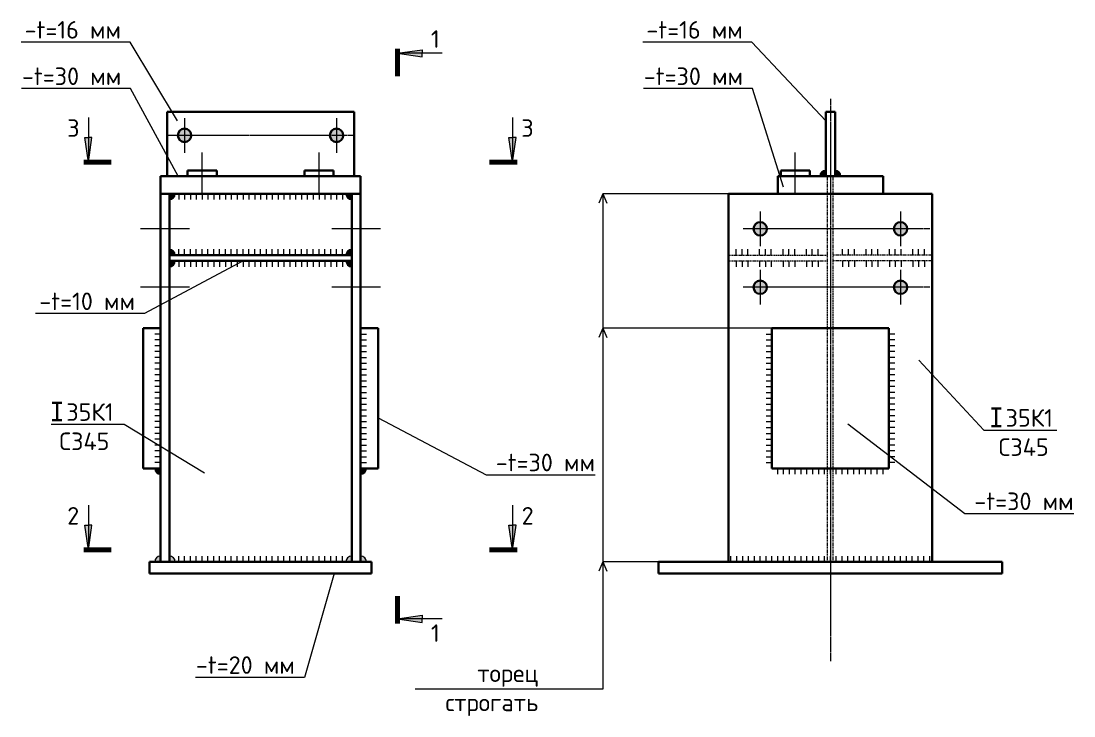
# Model space of a CAD drawing. Header units: millimetres. Extents: x 0 to 44639, y 0 to 10183.
# Drawn here: x 6283 to 8084, y 4579 to 5768 of the extents above; entities that cross this region are included whole.
import ezdxf
from ezdxf import colors
from ezdxf.entities.mleader import LeaderData, LeaderLine
from ezdxf.math import Vec2, Vec3

# ---------------------------------------------------------------- set-up
doc = ezdxf.new("R2010")
doc.units = ezdxf.units.MM
doc.linetypes.add('JIS_02_2.0', pattern=[3, 2, -1])
doc.linetypes.add('JIS_08_11', pattern=[12.8, 11, -0.6, 0.6, -0.6])
for name, color, linetype, lineweight in [('НАДПИСИ', 11, 'Continuous', 13), ('ОСЕВАЯ', 50, 'JIS_08_11', 13), ('ОСНОВНАЯ', 213, 'Continuous', 35), ('ШТРИХОВАЯ', 84, 'JIS_02_2.0', 13)]:
    doc.layers.add(name, color=color, linetype=linetype, lineweight=lineweight)
doc.styles.add('ОСК', font='isocpeur.ttf')

# ---------------------------------------------------------------- blocks, each defined once
blk = doc.blocks.new('_None')
blk = doc.blocks.new('A$C6A7E4B16')
at = {"layer": 'ОСНОВНАЯ'}
for p, q in [((0, 30), (16.7, 30)), ((8.4, 30), (8.4, 0)), ((0, 0), (16.7, 0))]:
    blk.add_line(p, q, dxfattribs=at)

msp = doc.modelspace()

# ---------------------------------------------------------------- hatches: boundary and pattern name
at = {"layer": 'НАДПИСИ'}
h = msp.add_hatch(color=256, dxfattribs=at)
h.paths.add_polyline_path([(6927.4, 5713), (6969.5, 5713), (6969.5, 5719.2)])
h.paths.add_polyline_path([(6927.4, 5713), (6969.5, 5706.8), (6969.5, 5713)])
h = msp.add_hatch(color=256, dxfattribs=at)
h.paths.add_polyline_path([(6398.4, 5526.8), (6398.4, 5568.9), (6392.2, 5568.9)])
h.paths.add_polyline_path([(6398.4, 5526.8), (6404.6, 5568.9), (6398.4, 5568.9)])
h = msp.add_hatch(color=256, dxfattribs=at)
h.paths.add_polyline_path([(7123.9, 5526.8), (7123.9, 5568.9), (7130.1, 5568.9)])
h.paths.add_polyline_path([(7123.9, 5526.8), (7117.6, 5568.9), (7123.9, 5568.9)])
h = msp.add_hatch(color=256, dxfattribs=at)
h.dxf.hatch_style = 1
h.paths.add_polyline_path([(7659.5, 5512.6, 0.414214), (7649.5, 5502.6), (7659.5, 5502.6)])
h = msp.add_hatch(color=256, dxfattribs=at)
h.dxf.hatch_style = 1
h.paths.add_polyline_path([(7675.5, 5512.6, -0.414214), (7685.5, 5502.6), (7675.5, 5502.6)])
h = msp.add_hatch(color=256, dxfattribs=at)
h.dxf.hatch_style = 1
h.paths.add_polyline_path([(6536.9, 5462.6, 0.414214), (6546.9, 5472.6), (6536.9, 5472.6)])
h = msp.add_hatch(color=256, dxfattribs=at)
h.dxf.hatch_style = 1
h.paths.add_polyline_path([(6848.9, 5462.6, -0.414214), (6838.9, 5472.6), (6848.9, 5472.6)])
h = msp.add_hatch(color=256, dxfattribs=at)
h.dxf.hatch_style = 1
h.paths.add_polyline_path([(6536.9, 5377.6, -0.414214), (6546.9, 5367.6), (6536.9, 5367.6)])
h = msp.add_hatch(color=256, dxfattribs=at)
h.dxf.hatch_style = 1
h.paths.add_polyline_path([(6848.9, 5377.6, 0.414214), (6838.9, 5367.6), (6848.9, 5367.6)])
h = msp.add_hatch(color=256, dxfattribs=at)
h.dxf.hatch_style = 1
h.paths.add_polyline_path([(6536.9, 5347.6, 0.414214), (6546.9, 5357.6), (6536.9, 5357.6)])
h = msp.add_hatch(color=256, dxfattribs=at)
h.dxf.hatch_style = 1
h.paths.add_polyline_path([(6848.9, 5347.6, -0.414214), (6838.9, 5357.6), (6848.9, 5357.6)])
h = msp.add_hatch(color=256, dxfattribs=at)
h.dxf.hatch_style = 1
h.paths.add_polyline_path([(6521.9, 4992.6, -0.414214), (6511.9, 5002.6), (6521.9, 5002.6)])
h = msp.add_hatch(color=256, dxfattribs=at)
h.dxf.hatch_style = 1
h.paths.add_polyline_path([(6863.9, 4992.6, 0.414214), (6873.9, 5002.6), (6863.9, 5002.6)])
h = msp.add_hatch(color=256, dxfattribs=at)
h.paths.add_polyline_path([(6398.4, 4863.3), (6398.4, 4905.4), (6392.2, 4905.4)])
h.paths.add_polyline_path([(6398.4, 4863.3), (6404.6, 4905.4), (6398.4, 4905.4)])
h = msp.add_hatch(color=256, dxfattribs=at)
h.paths.add_polyline_path([(7123.9, 4863.3), (7123.9, 4905.4), (7130.1, 4905.4)])
h.paths.add_polyline_path([(7123.9, 4863.3), (7117.6, 4905.4), (7123.9, 4905.4)])
h = msp.add_hatch(color=256, dxfattribs=at)
h.dxf.hatch_style = 1
h.paths.add_polyline_path([(6521.9, 4842.6), (6521.9, 4852.6, 0.414214), (6511.9, 4842.6)])
h.paths.add_polyline_path([(6546.9, 4842.6, 0.414214), (6536.9, 4852.6), (6536.9, 4842.6)])
h = msp.add_hatch(color=256, dxfattribs=at)
h.dxf.hatch_style = 1
h.paths.add_polyline_path([(6863.9, 4852.6, -0.414214), (6873.9, 4842.6), (6863.9, 4842.6)])
h.paths.add_polyline_path([(6848.9, 4852.6), (6848.9, 4842.6), (6838.9, 4842.6, -0.414214)])
h = msp.add_hatch(color=256, dxfattribs=at)
h.paths.add_polyline_path([(6927.4, 4745), (6969.5, 4745), (6969.5, 4738.8)])
h.paths.add_polyline_path([(6927.4, 4745), (6969.5, 4751.3), (6969.5, 4745)])
at = {"layer": 'ОСНОВНАЯ'}
h = msp.add_hatch(color=256, dxfattribs=at)
h.dxf.hatch_style = 1
edge = h.paths.add_edge_path()
edge.add_arc((6562.9, 5572.6), 11.5, 0, 90)
edge.add_line((6562.9, 5584.1), (6562.9, 5572.6))
edge.add_line((6562.9, 5572.6), (6574.4, 5572.6))
edge = h.paths.add_edge_path()
edge.add_arc((6562.9, 5572.6), 11.5, 270, 360)
edge.add_line((6574.4, 5572.6), (6562.9, 5572.6))
edge.add_line((6562.9, 5572.6), (6562.9, 5561.1))
edge = h.paths.add_edge_path()
edge.add_arc((6562.9, 5572.6), 11.5, 180, 270)
edge.add_line((6562.9, 5561.1), (6562.9, 5572.6))
edge.add_line((6562.9, 5572.6), (6551.4, 5572.6))
edge = h.paths.add_edge_path()
edge.add_arc((6562.9, 5572.6), 11.5, 90, 180)
edge.add_line((6551.4, 5572.6), (6562.9, 5572.6))
edge.add_line((6562.9, 5572.6), (6562.9, 5584.1))
h = msp.add_hatch(color=256, dxfattribs=at)
h.dxf.hatch_style = 1
edge = h.paths.add_edge_path()
edge.add_arc((6822.9, 5572.6), 11.5, 450, 540, ccw=False)
edge.add_line((6822.9, 5584.1), (6822.9, 5572.6))
edge.add_line((6822.9, 5572.6), (6811.4, 5572.6))
edge = h.paths.add_edge_path()
edge.add_arc((6822.9, 5572.6), 11.5, 180, 270, ccw=False)
edge.add_line((6811.4, 5572.6), (6822.9, 5572.6))
edge.add_line((6822.9, 5572.6), (6822.9, 5561.1))
edge = h.paths.add_edge_path()
edge.add_arc((6822.9, 5572.6), 11.5, 270, 360, ccw=False)
edge.add_line((6822.9, 5561.1), (6822.9, 5572.6))
edge.add_line((6822.9, 5572.6), (6834.4, 5572.6))
edge = h.paths.add_edge_path()
edge.add_arc((6822.9, 5572.6), 11.5, 360, 450, ccw=False)
edge.add_line((6834.4, 5572.6), (6822.9, 5572.6))
edge.add_line((6822.9, 5572.6), (6822.9, 5584.1))
h = msp.add_hatch(color=256, dxfattribs=at)
h.dxf.hatch_style = 1
edge = h.paths.add_edge_path()
edge.add_arc((7547.5, 5412.6), 11.5, 0, 90)
edge.add_line((7547.5, 5424.1), (7547.5, 5412.6))
edge.add_line((7547.5, 5412.6), (7559, 5412.6))
edge = h.paths.add_edge_path()
edge.add_arc((7547.5, 5412.6), 11.5, 270, 360)
edge.add_line((7559, 5412.6), (7547.5, 5412.6))
edge.add_line((7547.5, 5412.6), (7547.5, 5401.1))
edge = h.paths.add_edge_path()
edge.add_arc((7547.5, 5412.6), 11.5, 180, 270)
edge.add_line((7547.5, 5401.1), (7547.5, 5412.6))
edge.add_line((7547.5, 5412.6), (7536, 5412.6))
edge = h.paths.add_edge_path()
edge.add_arc((7547.5, 5412.6), 11.5, 90, 180)
edge.add_line((7536, 5412.6), (7547.5, 5412.6))
edge.add_line((7547.5, 5412.6), (7547.5, 5424.1))
h = msp.add_hatch(color=256, dxfattribs=at)
h.dxf.hatch_style = 1
edge = h.paths.add_edge_path()
edge.add_arc((7787.5, 5412.6), 11.5, 450, 540, ccw=False)
edge.add_line((7787.5, 5424.1), (7787.5, 5412.6))
edge.add_line((7787.5, 5412.6), (7776, 5412.6))
edge = h.paths.add_edge_path()
edge.add_arc((7787.5, 5412.6), 11.5, 180, 270, ccw=False)
edge.add_line((7776, 5412.6), (7787.5, 5412.6))
edge.add_line((7787.5, 5412.6), (7787.5, 5401.1))
edge = h.paths.add_edge_path()
edge.add_arc((7787.5, 5412.6), 11.5, 270, 360, ccw=False)
edge.add_line((7787.5, 5401.1), (7787.5, 5412.6))
edge.add_line((7787.5, 5412.6), (7799, 5412.6))
edge = h.paths.add_edge_path()
edge.add_arc((7787.5, 5412.6), 11.5, 360, 450, ccw=False)
edge.add_line((7799, 5412.6), (7787.5, 5412.6))
edge.add_line((7787.5, 5412.6), (7787.5, 5424.1))
h = msp.add_hatch(color=256, dxfattribs=at)
h.dxf.hatch_style = 1
edge = h.paths.add_edge_path()
edge.add_arc((7547.5, 5312.6), 11.5, 0, 90)
edge.add_line((7547.5, 5324.1), (7547.5, 5312.6))
edge.add_line((7547.5, 5312.6), (7559, 5312.6))
edge = h.paths.add_edge_path()
edge.add_arc((7547.5, 5312.6), 11.5, 270, 360)
edge.add_line((7559, 5312.6), (7547.5, 5312.6))
edge.add_line((7547.5, 5312.6), (7547.5, 5301.1))
edge = h.paths.add_edge_path()
edge.add_arc((7547.5, 5312.6), 11.5, 180, 270)
edge.add_line((7547.5, 5301.1), (7547.5, 5312.6))
edge.add_line((7547.5, 5312.6), (7536, 5312.6))
edge = h.paths.add_edge_path()
edge.add_arc((7547.5, 5312.6), 11.5, 90, 180)
edge.add_line((7536, 5312.6), (7547.5, 5312.6))
edge.add_line((7547.5, 5312.6), (7547.5, 5324.1))
h = msp.add_hatch(color=256, dxfattribs=at)
h.dxf.hatch_style = 1
edge = h.paths.add_edge_path()
edge.add_arc((7787.5, 5312.6), 11.5, 450, 540, ccw=False)
edge.add_line((7787.5, 5324.1), (7787.5, 5312.6))
edge.add_line((7787.5, 5312.6), (7776, 5312.6))
edge = h.paths.add_edge_path()
edge.add_arc((7787.5, 5312.6), 11.5, 180, 270, ccw=False)
edge.add_line((7776, 5312.6), (7787.5, 5312.6))
edge.add_line((7787.5, 5312.6), (7787.5, 5301.1))
edge = h.paths.add_edge_path()
edge.add_arc((7787.5, 5312.6), 11.5, 270, 360, ccw=False)
edge.add_line((7787.5, 5301.1), (7787.5, 5312.6))
edge.add_line((7787.5, 5312.6), (7799, 5312.6))
edge = h.paths.add_edge_path()
edge.add_arc((7787.5, 5312.6), 11.5, 360, 450, ccw=False)
edge.add_line((7799, 5312.6), (7787.5, 5312.6))
edge.add_line((7787.5, 5312.6), (7787.5, 5324.1))

# ---------------------------------------------------------------- linework, layer by layer
at = {"color": 7, "lineweight": 70}
for p, q in [((6927.4, 5720.9), (6927.4, 5673.9)), ((6390.5, 5526.8), (6437.5, 5526.8)), ((7131.8, 5526.8), (7084.7, 5526.8)), ((6390.5, 4863.3), (6437.5, 4863.3)), ((7131.8, 4863.3), (7084.7, 4863.3)), ((6927.4, 4737.1), (6927.4, 4784.2))]:
    msp.add_line(p, q, dxfattribs=at)
for p, q in [((6567.9, 5502.6), (6567.9, 5512.6)), ((6536.9, 5367.6), (6536.9, 5357.6))]:
    msp.add_line(p, q)
at = {"layer": 'НАДПИСИ'}
for p, q in [((6927.4, 5713), (6969.5, 5719.2)), ((7003.7, 5713), (6927.4, 5713)), ((6927.4, 5713), (6969.5, 5706.8)), ((6969.5, 5719.2), (6969.5, 5713)), ((6969.5, 5706.8), (6969.5, 5713)), ((6398.4, 5603), (6398.4, 5526.8)), ((7123.9, 5603), (7123.9, 5526.8)), ((6398.4, 5526.8), (6392.2, 5568.9)), ((6392.2, 5568.9), (6398.4, 5568.9)), ((6398.4, 5526.8), (6404.6, 5568.9)), ((6404.6, 5568.9), (6398.4, 5568.9)), ((7123.9, 5526.8), (7117.6, 5568.9)), ((7117.6, 5568.9), (7123.9, 5568.9)), ((7123.9, 5526.8), (7130.1, 5568.9)), ((7130.1, 5568.9), (7123.9, 5568.9)), ((6552.9, 5472.6), (6552.9, 5462.6)), ((6562.9, 5472.6), (6562.9, 5462.6)), ((6572.9, 5472.6), (6572.9, 5462.6)), ((6582.9, 5472.6), (6582.9, 5462.6)), ((6592.9, 5472.6), (6592.9, 5462.6)), ((6602.9, 5472.6), (6602.9, 5462.6)), ((6612.9, 5472.6), (6612.9, 5462.6)), ((6622.9, 5472.6), (6622.9, 5462.6)), ((6632.9, 5472.6), (6632.9, 5462.6)), ((6642.9, 5472.6), (6642.9, 5462.6)), ((6652.9, 5472.6), (6652.9, 5462.6)), ((6662.9, 5472.6), (6662.9, 5462.6)), ((6672.9, 5472.6), (6672.9, 5462.6)), ((6682.9, 5472.6), (6682.9, 5462.6)), ((6692.9, 5472.6), (6692.9, 5462.6)), ((6702.9, 5472.6), (6702.9, 5462.6)), ((6712.9, 5472.6), (6712.9, 5462.6)), ((6722.9, 5472.6), (6722.9, 5462.6)), ((6732.9, 5472.6), (6732.9, 5462.6)), ((6742.9, 5472.6), (6742.9, 5462.6)), ((6752.9, 5472.6), (6752.9, 5462.6)), ((6762.9, 5472.6), (6762.9, 5462.6)), ((6772.9, 5472.6), (6772.9, 5462.6)), ((6782.9, 5472.6), (6782.9, 5462.6)), ((6792.9, 5472.6), (6792.9, 5462.6)), ((6802.9, 5472.6), (6802.9, 5462.6)), ((6812.9, 5472.6), (6812.9, 5462.6)), ((6822.9, 5472.6), (6822.9, 5462.6)), ((6832.9, 5472.6), (6832.9, 5462.6)), ((7278.2, 5472.6), (7271.5, 5456.5)), ((7278.2, 5472.6), (7278.2, 4624.8)), ((7278.2, 5472.6), (7284.9, 5456.5)), ((7567.5, 5472.6), (7278.2, 5472.6)), ((6571.1, 5412.6), (6487.7, 5412.6)), ((6898.1, 5412.6), (6814.7, 5412.6)), ((6552.9, 5367.6), (6552.9, 5377.6)), ((6562.9, 5367.6), (6562.9, 5377.6)), ((6572.9, 5367.6), (6572.9, 5377.6)), ((6582.9, 5367.6), (6582.9, 5377.6)), ((6592.9, 5367.6), (6592.9, 5377.6)), ((6602.9, 5367.6), (6602.9, 5377.6)), ((6612.9, 5367.6), (6612.9, 5377.6)), ((6622.9, 5367.6), (6622.9, 5377.6)), ((6632.9, 5367.6), (6632.9, 5377.6)), ((6642.9, 5367.6), (6642.9, 5377.6)), ((6652.9, 5367.6), (6652.9, 5377.6)), ((6662.9, 5367.6), (6662.9, 5377.6)), ((6672.9, 5367.6), (6672.9, 5377.6)), ((6682.9, 5367.6), (6682.9, 5377.6)), ((6692.9, 5367.6), (6692.9, 5377.6)), ((6702.9, 5367.6), (6702.9, 5377.6)), ((6712.9, 5367.6), (6712.9, 5377.6)), ((6722.9, 5367.6), (6722.9, 5377.6)), ((6732.9, 5367.6), (6732.9, 5377.6)), ((6742.9, 5367.6), (6742.9, 5377.6)), ((6752.9, 5367.6), (6752.9, 5377.6)), ((6762.9, 5367.6), (6762.9, 5377.6)), ((6772.9, 5367.6), (6772.9, 5377.6)), ((6782.9, 5367.6), (6782.9, 5377.6)), ((6792.9, 5367.6), (6792.9, 5377.6)), ((6802.9, 5367.6), (6802.9, 5377.6)), ((6812.9, 5367.6), (6812.9, 5377.6)), ((6822.9, 5367.6), (6822.9, 5377.6)), ((6832.9, 5367.6), (6832.9, 5377.6)), ((7506.5, 5367.6), (7506.5, 5377.6)), ((7516.5, 5367.6), (7516.5, 5377.6)), ((7526.5, 5367.6), (7526.5, 5377.6)), ((7546.5, 5367.6), (7546.5, 5377.6)), ((7556.5, 5367.6), (7556.5, 5377.6)), ((7566.5, 5367.6), (7566.5, 5377.6)), ((7586.5, 5367.6), (7586.5, 5377.6)), ((7596.5, 5367.6), (7596.5, 5377.6)), ((7606.5, 5367.6), (7606.5, 5377.6)), ((7626.5, 5367.6), (7626.5, 5377.6)), ((7636.5, 5367.6), (7636.5, 5377.6)), ((7646.5, 5367.6), (7646.5, 5377.6)), ((7688.5, 5367.6), (7688.5, 5377.6)), ((7698.5, 5367.6), (7698.5, 5377.6)), ((7708.5, 5367.6), (7708.5, 5377.6)), ((7728.5, 5367.6), (7728.5, 5377.6)), ((7738.5, 5367.6), (7738.5, 5377.6)), ((7748.5, 5367.6), (7748.5, 5377.6)), ((7768.5, 5367.6), (7768.5, 5377.6)), ((7778.5, 5367.6), (7778.5, 5377.6)), ((7788.5, 5367.6), (7788.5, 5377.6)), ((7808.5, 5367.6), (7808.5, 5377.6)), ((7818.5, 5367.6), (7818.5, 5377.6)), ((7828.5, 5367.6), (7828.5, 5377.6)), ((6552.9, 5357.6), (6552.9, 5347.6)), ((6562.9, 5357.6), (6562.9, 5347.6)), ((6572.9, 5357.6), (6572.9, 5347.6)), ((6582.9, 5357.6), (6582.9, 5347.6)), ((6592.9, 5357.6), (6592.9, 5347.6)), ((6602.9, 5357.6), (6602.9, 5347.6)), ((6612.9, 5357.6), (6612.9, 5347.6)), ((6622.9, 5357.6), (6622.9, 5347.6)), ((6632.9, 5357.6), (6632.9, 5347.6)), ((6642.9, 5357.6), (6642.9, 5347.6)), ((6652.9, 5357.6), (6652.9, 5347.6)), ((6662.9, 5357.6), (6662.9, 5347.6)), ((6672.9, 5357.6), (6672.9, 5347.6)), ((6682.9, 5357.6), (6682.9, 5347.6)), ((6692.9, 5357.6), (6692.9, 5347.6)), ((6702.9, 5357.6), (6702.9, 5347.6)), ((6712.9, 5357.6), (6712.9, 5347.6)), ((6722.9, 5357.6), (6722.9, 5347.6)), ((6732.9, 5357.6), (6732.9, 5347.6)), ((6742.9, 5357.6), (6742.9, 5347.6)), ((6752.9, 5357.6), (6752.9, 5347.6)), ((6762.9, 5357.6), (6762.9, 5347.6)), ((6772.9, 5357.6), (6772.9, 5347.6)), ((6782.9, 5357.6), (6782.9, 5347.6)), ((6792.9, 5357.6), (6792.9, 5347.6)), ((6802.9, 5357.6), (6802.9, 5347.6)), ((6812.9, 5357.6), (6812.9, 5347.6)), ((6822.9, 5357.6), (6822.9, 5347.6)), ((6832.9, 5357.6), (6832.9, 5347.6)), ((7506.5, 5357.6), (7506.5, 5347.6)), ((7516.5, 5357.6), (7516.5, 5347.6)), ((7526.5, 5357.6), (7526.5, 5347.6)), ((7546.5, 5357.6), (7546.5, 5347.6)), ((7556.5, 5357.6), (7556.5, 5347.6)), ((7566.5, 5357.6), (7566.5, 5347.6)), ((7586.5, 5357.6), (7586.5, 5347.6)), ((7596.5, 5357.6), (7596.5, 5347.6)), ((7606.5, 5357.6), (7606.5, 5347.6)), ((7626.5, 5357.6), (7626.5, 5347.6)), ((7636.5, 5357.6), (7636.5, 5347.6)), ((7646.5, 5357.6), (7646.5, 5347.6)), ((7688.5, 5357.6), (7688.5, 5347.6)), ((7698.5, 5357.6), (7698.5, 5347.6)), ((7708.5, 5357.6), (7708.5, 5347.6)), ((7728.5, 5357.6), (7728.5, 5347.6)), ((7738.5, 5357.6), (7738.5, 5347.6)), ((7748.5, 5357.6), (7748.5, 5347.6)), ((7768.5, 5357.6), (7768.5, 5347.6)), ((7778.5, 5357.6), (7778.5, 5347.6)), ((7788.5, 5357.6), (7788.5, 5347.6)), ((7808.5, 5357.6), (7808.5, 5347.6)), ((7818.5, 5357.6), (7818.5, 5347.6)), ((7828.5, 5357.6), (7828.5, 5347.6)), ((6571.1, 5312.6), (6487.7, 5312.6)), ((6898.1, 5312.6), (6814.7, 5312.6)), ((7278.2, 5242.6), (7271.5, 5226.5)), ((7278.2, 5242.6), (7284.9, 5226.5)), ((7567.5, 5242.6), (7278.2, 5242.6)), ((6521.9, 5232.6), (6511.9, 5232.6)), ((6521.9, 5222.6), (6511.9, 5222.6)), ((6863.9, 5232.6), (6873.9, 5232.6)), ((6863.9, 5222.6), (6873.9, 5222.6)), ((7557.5, 5232.6), (7567.5, 5232.6)), ((7557.5, 5222.6), (7567.5, 5222.6)), ((7777.5, 5232.6), (7767.5, 5232.6)), ((7777.5, 5222.6), (7767.5, 5222.6)), ((6521.9, 5212.6), (6511.9, 5212.6)), ((6863.9, 5212.6), (6873.9, 5212.6)), ((7557.5, 5212.6), (7567.5, 5212.6)), ((7777.5, 5212.6), (7767.5, 5212.6)), ((6521.9, 5202.6), (6511.9, 5202.6)), ((6521.9, 5192.6), (6511.9, 5192.6)), ((6863.9, 5202.6), (6873.9, 5202.6)), ((6863.9, 5192.6), (6873.9, 5192.6)), ((7557.5, 5202.6), (7567.5, 5202.6)), ((7557.5, 5192.6), (7567.5, 5192.6)), ((7777.5, 5202.6), (7767.5, 5202.6)), ((7777.5, 5192.6), (7767.5, 5192.6)), ((6521.9, 5182.6), (6511.9, 5182.6)), ((6521.9, 5172.6), (6511.9, 5172.6)), ((6863.9, 5182.6), (6873.9, 5182.6)), ((6863.9, 5172.6), (6873.9, 5172.6)), ((7557.5, 5182.6), (7567.5, 5182.6)), ((7557.5, 5172.6), (7567.5, 5172.6)), ((7777.5, 5182.6), (7767.5, 5182.6)), ((7777.5, 5172.6), (7767.5, 5172.6)), ((6521.9, 5162.6), (6511.9, 5162.6)), ((6521.9, 5152.6), (6511.9, 5152.6)), ((6863.9, 5162.6), (6873.9, 5162.6)), ((6863.9, 5152.6), (6873.9, 5152.6)), ((7557.5, 5162.6), (7567.5, 5162.6)), ((7557.5, 5152.6), (7567.5, 5152.6)), ((7777.5, 5162.6), (7767.5, 5162.6)), ((7777.5, 5152.6), (7767.5, 5152.6)), ((6521.9, 5142.6), (6511.9, 5142.6)), ((6521.9, 5132.6), (6511.9, 5132.6)), ((6863.9, 5142.6), (6873.9, 5142.6)), ((6863.9, 5132.6), (6873.9, 5132.6)), ((7557.5, 5142.6), (7567.5, 5142.6)), ((7557.5, 5132.6), (7567.5, 5132.6)), ((7777.5, 5142.6), (7767.5, 5142.6)), ((7777.5, 5132.6), (7767.5, 5132.6)), ((6521.9, 5122.6), (6511.9, 5122.6)), ((6863.9, 5122.6), (6873.9, 5122.6)), ((7557.5, 5122.6), (7567.5, 5122.6)), ((7777.5, 5122.6), (7767.5, 5122.6)), ((6521.9, 5112.6), (6511.9, 5112.6)), ((6521.9, 5102.6), (6511.9, 5102.6)), ((6863.9, 5112.6), (6873.9, 5112.6)), ((6863.9, 5102.6), (6873.9, 5102.6)), ((7557.5, 5112.6), (7567.5, 5112.6)), ((7557.5, 5102.6), (7567.5, 5102.6)), ((7777.5, 5112.6), (7767.5, 5112.6)), ((7777.5, 5102.6), (7767.5, 5102.6)), ((6521.9, 5092.6), (6511.9, 5092.6)), ((6521.9, 5082.6), (6511.9, 5082.6)), ((6863.9, 5092.6), (6873.9, 5092.6)), ((6863.9, 5082.6), (6873.9, 5082.6)), ((7557.5, 5092.6), (7567.5, 5092.6)), ((7557.5, 5082.6), (7567.5, 5082.6)), ((7777.5, 5092.6), (7767.5, 5092.6)), ((7777.5, 5082.6), (7767.5, 5082.6)), ((6521.9, 5072.6), (6511.9, 5072.6)), ((6521.9, 5062.6), (6511.9, 5062.6)), ((6863.9, 5072.6), (6873.9, 5072.6)), ((6863.9, 5062.6), (6873.9, 5062.6)), ((7557.5, 5072.6), (7567.5, 5072.6)), ((7557.5, 5062.6), (7567.5, 5062.6)), ((7777.5, 5072.6), (7767.5, 5072.6)), ((7777.5, 5062.6), (7767.5, 5062.6)), ((6521.9, 5052.6), (6511.9, 5052.6)), ((6521.9, 5042.6), (6511.9, 5042.6)), ((6863.9, 5052.6), (6873.9, 5052.6)), ((6863.9, 5042.6), (6873.9, 5042.6)), ((7557.5, 5052.6), (7567.5, 5052.6)), ((7557.5, 5042.6), (7567.5, 5042.6)), ((7777.5, 5052.6), (7767.5, 5052.6)), ((7777.5, 5042.6), (7767.5, 5042.6)), ((6521.9, 5032.6), (6511.9, 5032.6)), ((6863.9, 5032.6), (6873.9, 5032.6)), ((7557.5, 5032.6), (7567.5, 5032.6)), ((7777.5, 5032.6), (7767.5, 5032.6)), ((6521.9, 5022.6), (6511.9, 5022.6)), ((6521.9, 5012.6), (6511.9, 5012.6)), ((6863.9, 5022.6), (6873.9, 5022.6)), ((6863.9, 5012.6), (6873.9, 5012.6)), ((7557.5, 5022.6), (7567.5, 5022.6)), ((7557.5, 5012.6), (7567.5, 5012.6)), ((7777.5, 5022.6), (7767.5, 5022.6)), ((7777.5, 5012.6), (7767.5, 5012.6)), ((7577.5, 4992.6), (7577.5, 5002.6)), ((7587.5, 4992.6), (7587.5, 5002.6)), ((7597.5, 4992.6), (7597.5, 5002.6)), ((7607.5, 4992.6), (7607.5, 5002.6)), ((7617.5, 4992.6), (7617.5, 5002.6)), ((7627.5, 4992.6), (7627.5, 5002.6)), ((7637.5, 4992.6), (7637.5, 5002.6)), ((7647.5, 4992.6), (7647.5, 5002.6)), ((7657.5, 4992.6), (7657.5, 5002.6)), ((7667.5, 4992.6), (7667.5, 5002.6)), ((7677.5, 4992.6), (7677.5, 5002.6)), ((7687.5, 4992.6), (7687.5, 5002.6)), ((7697.5, 4992.6), (7697.5, 5002.6)), ((7707.5, 4992.6), (7707.5, 5002.6)), ((7717.5, 4992.6), (7717.5, 5002.6)), ((7727.5, 4992.6), (7727.5, 5002.6)), ((7737.5, 4992.6), (7737.5, 5002.6)), ((7747.5, 4992.6), (7747.5, 5002.6)), ((7757.5, 4992.6), (7757.5, 5002.6)), ((6398.4, 4939.5), (6398.4, 4863.3)), ((7123.9, 4939.5), (7123.9, 4863.3)), ((6398.4, 4863.3), (6392.2, 4905.4)), ((6392.2, 4905.4), (6398.4, 4905.4)), ((6398.4, 4863.3), (6404.6, 4905.4)), ((6404.6, 4905.4), (6398.4, 4905.4)), ((7123.9, 4863.3), (7117.6, 4905.4)), ((7117.6, 4905.4), (7123.9, 4905.4)), ((7123.9, 4863.3), (7130.1, 4905.4)), ((7130.1, 4905.4), (7123.9, 4905.4)), ((6552.9, 4842.6), (6552.9, 4852.6)), ((6562.9, 4842.6), (6562.9, 4852.6)), ((6572.9, 4842.6), (6572.9, 4852.6)), ((6582.9, 4842.6), (6582.9, 4852.6)), ((6592.9, 4842.6), (6592.9, 4852.6)), ((6602.9, 4842.6), (6602.9, 4852.6)), ((6612.9, 4842.6), (6612.9, 4852.6)), ((6622.9, 4842.6), (6622.9, 4852.6)), ((6632.9, 4842.6), (6632.9, 4852.6)), ((6642.9, 4842.6), (6642.9, 4852.6)), ((6652.9, 4842.6), (6652.9, 4852.6)), ((6662.9, 4842.6), (6662.9, 4852.6)), ((6672.9, 4842.6), (6672.9, 4852.6)), ((6682.9, 4842.6), (6682.9, 4852.6)), ((6692.9, 4842.6), (6692.9, 4852.6)), ((6702.9, 4842.6), (6702.9, 4852.6)), ((6712.9, 4842.6), (6712.9, 4852.6)), ((6722.9, 4842.6), (6722.9, 4852.6)), ((6732.9, 4842.6), (6732.9, 4852.6)), ((6742.9, 4842.6), (6742.9, 4852.6)), ((6752.9, 4842.6), (6752.9, 4852.6)), ((6762.9, 4842.6), (6762.9, 4852.6)), ((6772.9, 4842.6), (6772.9, 4852.6)), ((6782.9, 4842.6), (6782.9, 4852.6)), ((6792.9, 4842.6), (6792.9, 4852.6)), ((6802.9, 4842.6), (6802.9, 4852.6)), ((6812.9, 4842.6), (6812.9, 4852.6)), ((6822.9, 4842.6), (6822.9, 4852.6)), ((6832.9, 4842.6), (6832.9, 4852.6)), ((7497.5, 4842.6), (7497.5, 4852.6)), ((7507.5, 4842.6), (7507.5, 4852.6)), ((7517.5, 4842.6), (7517.5, 4852.6)), ((7527.5, 4842.6), (7527.5, 4852.6)), ((7537.5, 4842.6), (7537.5, 4852.6)), ((7547.5, 4842.6), (7547.5, 4852.6)), ((7557.5, 4842.6), (7557.5, 4852.6)), ((7567.5, 4842.6), (7567.5, 4852.6)), ((7577.5, 4842.6), (7577.5, 4852.6)), ((7587.5, 4842.6), (7587.5, 4852.6)), ((7597.5, 4842.6), (7597.5, 4852.6)), ((7607.5, 4842.6), (7607.5, 4852.6)), ((7617.5, 4842.6), (7617.5, 4852.6)), ((7627.5, 4842.6), (7627.5, 4852.6)), ((7637.5, 4842.6), (7637.5, 4852.6)), ((7647.5, 4842.6), (7647.5, 4852.6)), ((7657.5, 4842.6), (7657.5, 4852.6)), ((7667.5, 4842.6), (7667.5, 4852.6)), ((7677.5, 4842.6), (7677.5, 4852.6)), ((7687.5, 4842.6), (7687.5, 4852.6)), ((7697.5, 4842.6), (7697.5, 4852.6)), ((7707.5, 4842.6), (7707.5, 4852.6)), ((7717.5, 4842.6), (7717.5, 4852.6)), ((7727.5, 4842.6), (7727.5, 4852.6)), ((7737.5, 4842.6), (7737.5, 4852.6)), ((7747.5, 4842.6), (7747.5, 4852.6)), ((7757.5, 4842.6), (7757.5, 4852.6)), ((7767.5, 4842.6), (7767.5, 4852.6)), ((7777.5, 4842.6), (7777.5, 4852.6)), ((7787.5, 4842.6), (7787.5, 4852.6)), ((7797.5, 4842.6), (7797.5, 4852.6)), ((7807.5, 4842.6), (7807.5, 4852.6)), ((7817.5, 4842.6), (7817.5, 4852.6)), ((7827.5, 4842.6), (7827.5, 4852.6)), ((7837.5, 4842.6), (7837.5, 4852.6)), ((7278.2, 4842.6), (7271.5, 4826.5)), ((7373.5, 4842.6), (7278.2, 4842.6)), ((7278.2, 4842.6), (7284.9, 4826.5)), ((6927.4, 4745), (6969.5, 4751.3)), ((7003.7, 4745), (6927.4, 4745)), ((6927.4, 4745), (6969.5, 4738.8)), ((6969.5, 4751.3), (6969.5, 4745)), ((6969.5, 4738.8), (6969.5, 4745)), ((7278.2, 4624.8), (6957.5, 4624.8))]:
    msp.add_line(p, q, dxfattribs=at)
for centre, start, end in [((7659.5, 5502.6), 90, 180), ((7675.5, 5502.6), 0, 90), ((6536.9, 5472.6), 270, 0), ((6848.9, 5472.6), 180, 270), ((6536.9, 5367.6), 0, 90), ((6848.9, 5367.6), 90, 180), ((6536.9, 5357.6), 270, 0), ((6848.9, 5357.6), 180, 270), ((6521.9, 5002.6), 180, 270), ((6863.9, 5002.6), 270, 0), ((6521.9, 4842.6), 90, 180), ((6536.9, 4842.6), 0, 90), ((6848.9, 4842.6), 90, 180), ((6863.9, 4842.6), 0, 90)]:
    msp.add_arc(centre, 10, start, end, dxfattribs=at)
at = {"layer": 'ОСЕВАЯ', "linetype": 'JIS_08_11'}
for p, q in [((7667.5, 5635), (7667.5, 4672.9)), ((6562.9, 5602.2), (6562.9, 5542.9)), ((6822.9, 5602.2), (6822.9, 5542.9)), ((6852.9, 5572.6), (6532.9, 5572.6)), ((6592.9, 5472.6), (6592.9, 5543.4)), ((6792.9, 5472.6), (6792.9, 5543.4)), ((7607.5, 5472.6), (7607.5, 5543.4)), ((7547.5, 5442.2), (7547.5, 5382.9)), ((7787.5, 5442.2), (7787.5, 5382.9)), ((7837.5, 5412.6), (7517.5, 5412.6)), ((7547.5, 5342.2), (7547.5, 5282.9)), ((7787.5, 5342.2), (7787.5, 5282.9)), ((7837.5, 5312.6), (7517.5, 5312.6))]:
    msp.add_line(p, q, dxfattribs=at)
at = {"layer": 'ОСНОВНАЯ'}
for p, q in [((6852.9, 5612.6), (6532.9, 5612.6)), ((6532.9, 5612.6), (6532.9, 5502.6)), ((6852.9, 5612.6), (6852.9, 5502.6)), ((7659.5, 5612.6), (7675.5, 5612.6)), ((7659.5, 5612.6), (7659.5, 5502.6)), ((7675.5, 5612.6), (7675.5, 5502.6)), ((6567.9, 5512.6), (6567.9, 5502.6)), ((6567.9, 5512.6), (6617.9, 5512.6)), ((6617.9, 5502.6), (6617.9, 5512.6)), ((6767.9, 5502.6), (6767.9, 5512.6)), ((6817.9, 5512.6), (6767.9, 5512.6)), ((6817.9, 5512.6), (6817.9, 5502.6)), ((6817.9, 5502.6), (6817.9, 5512.6)), ((7582.5, 5502.6), (7582.5, 5512.6)), ((7632.5, 5512.6), (7582.5, 5512.6)), ((7632.5, 5512.6), (7632.5, 5502.6)), ((7632.5, 5502.6), (7632.5, 5512.6)), ((6521.9, 5502.6), (6863.9, 5502.6)), ((6521.9, 5472.6), (6521.9, 5502.6)), ((6863.9, 5472.6), (6863.9, 5502.6)), ((7577.5, 5502.6), (7757.5, 5502.6)), ((7667.5, 5502.6), (7577.5, 5502.6)), ((7577.5, 5502.6), (7577.5, 5472.6)), ((7667.5, 5502.6), (7757.5, 5502.6)), ((7757.5, 5502.6), (7757.5, 5472.6)), ((6521.9, 5472.6), (6521.9, 4842.6)), ((6863.9, 5472.6), (6521.9, 5472.6)), ((6536.9, 5472.6), (6536.9, 4842.6)), ((6848.9, 5472.6), (6536.9, 5472.6)), ((6848.9, 5472.6), (6536.9, 5472.6)), ((6848.9, 5472.6), (6848.9, 4842.6)), ((6863.9, 5472.6), (6863.9, 4842.6)), ((7493.5, 4842.6), (7493.5, 5472.6)), ((7493.5, 5472.6), (7841.5, 5472.6)), ((7841.5, 4842.6), (7841.5, 5472.6)), ((6848.9, 5367.6), (6536.9, 5367.6)), ((6848.9, 5357.6), (6536.9, 5357.6)), ((6848.9, 5357.6), (6536.9, 5357.6)), ((6521.9, 5242.6), (6491.9, 5242.6)), ((6491.9, 5242.6), (6491.9, 5002.6)), ((6863.9, 5242.6), (6893.9, 5242.6)), ((6893.9, 5242.6), (6893.9, 5002.6)), ((7567.5, 5242.6), (7767.5, 5242.6)), ((7567.5, 5002.6), (7567.5, 5242.6)), ((7767.5, 5242.6), (7767.5, 5002.6)), ((6491.9, 5002.6), (6521.9, 5002.6)), ((6893.9, 5002.6), (6863.9, 5002.6)), ((7767.5, 5002.6), (7567.5, 5002.6)), ((6502.9, 4842.6), (6882.9, 4842.6)), ((6502.9, 4842.6), (6502.9, 4822.6)), ((6882.9, 4842.6), (6882.9, 4822.6)), ((7373.5, 4842.6), (7961.5, 4842.6)), ((7373.5, 4842.6), (7373.5, 4822.6)), ((7961.5, 4842.6), (7961.5, 4822.6)), ((6502.9, 4822.6), (6882.9, 4822.6)), ((7373.5, 4822.6), (7961.5, 4822.6))]:
    msp.add_line(p, q, dxfattribs=at)
for centre in [(6562.9, 5572.6), (6822.9, 5572.6), (7547.5, 5412.6), (7787.5, 5412.6), (7547.5, 5312.6), (7787.5, 5312.6)]:
    msp.add_circle(centre, 11.5, dxfattribs=at)
at = {"layer": 'ШТРИХОВАЯ'}
for p, q in [((7662.5, 4842.6), (7662.5, 5502.6)), ((7672.5, 4842.6), (7672.5, 5502.6)), ((7493.5, 5367.6), (7662.5, 5367.6)), ((7841.5, 5367.6), (7672.5, 5367.6)), ((7493.5, 5357.6), (7662.5, 5357.6)), ((7493.5, 5357.6), (7662.5, 5357.6)), ((7841.5, 5357.6), (7672.5, 5357.6)), ((7841.5, 5357.6), (7672.5, 5357.6))]:
    msp.add_line(p, q, dxfattribs=at)

# ---------------------------------------------------------------- block references
for p in [(6336.4, 5085.1), (7942.9, 5075.1)]:
    msp.add_blockref('A$C6A7E4B16', p)

# ---------------------------------------------------------------- texts
at = {"layer": 'НАДПИСИ', "char_height": 30, "style": 'ОСК'}
for s, insert, width, attachment_point in [('1', (6984.3, 5752.5), 74.751, 1), ('3', (6362.2, 5600.1), 74.751, 1), ('3', (7160, 5600.1), 74.751, 3), ('2', (6362.2, 4936.5), 74.751, 1), ('2', (7160, 4936.5), 74.751, 3), ('1', (6984.3, 4705.6), 74.751, 7), ('торец строгать', (7168.1, 4578.9), 233.03, 9)]:
    msp.add_mtext(s, dxfattribs=dict(at, insert=insert, width=width, attachment_point=attachment_point))

# ---------------------------------------------------------------- leaders
at = {"layer": 'НАДПИСИ'}
ml = msp.add_multileader_mtext('Standard', dxfattribs=at)
ml.set_content('-t=16 мм', color=256, style='ОСК')
ml.set_leader_properties(color=256, linetype='ByLayer', lineweight=-1)
ml.set_arrow_properties(name='NONE')
ml.build(insert=Vec2(0, 0))
ml.multileader.update_dxf_attribs({"has_dogleg": 0, "text_left_attachment_type": 6, "text_right_attachment_type": 6, "dogleg_length": 0, "arrow_head_size": 15, "scale": 10})
ctx = ml.context
ctx.base_point, ctx.scale, ctx.char_height, ctx.arrow_head_size, ctx.landing_gap_size, ctx.plane_origin = Vec3(6273.7, 5732.2), 10, 30, 15, 20, Vec3(6469.5, 4781)
ctx.left_attachment, ctx.right_attachment, ctx.text_align_type = 6, 6, 1
notes = []
notes.append((ctx, [(0, (1, 1, 0), (6469.7, 5732.2), (-1, 0), 0, [(3, [(6551.1, 5597.5)], 0, [])])]))
ctx.mtext.insert, ctx.mtext.alignment, ctx.mtext.flow_direction = Vec3(6371.7, 5768.2), 2, 5
ml = msp.add_multileader_mtext('Standard', dxfattribs=at)
ml.set_content('-t=16 мм', color=256, style='ОСК')
ml.set_leader_properties(color=256, linetype='ByLayer', lineweight=-1)
ml.set_arrow_properties(name='NONE')
ml.build(insert=Vec2(0, 0))
ml.multileader.update_dxf_attribs({"has_dogleg": 0, "text_left_attachment_type": 6, "text_right_attachment_type": 6, "dogleg_length": 0, "arrow_head_size": 15, "scale": 10})
ctx = ml.context
ctx.base_point, ctx.scale, ctx.char_height, ctx.arrow_head_size, ctx.landing_gap_size, ctx.plane_origin = Vec3(7337.2, 5732.2), 10, 30, 15, 20, Vec3(7532.9, 4781)
ctx.left_attachment, ctx.right_attachment, ctx.text_align_type = 6, 6, 1
notes.append((ctx, [(0, (1, 1, 0), (7533.2, 5732.2), (-1, 0), 0, [(3, [(7659.5, 5597.5)], 0, [])])]))
ctx.mtext.insert, ctx.mtext.alignment, ctx.mtext.flow_direction = Vec3(7435.2, 5768.2), 2, 5
ml = msp.add_multileader_mtext('Standard', dxfattribs=at)
ml.set_content('-t=30 мм', color=256, style='ОСК')
ml.set_leader_properties(color=256, linetype='ByLayer', lineweight=-1)
ml.set_arrow_properties(name='NONE')
ml.build(insert=Vec2(0, 0))
ml.multileader.update_dxf_attribs({"has_dogleg": 0, "text_left_attachment_type": 6, "text_right_attachment_type": 6, "dogleg_length": 0, "arrow_head_size": 15, "scale": 10})
ctx = ml.context
ctx.base_point, ctx.scale, ctx.char_height, ctx.arrow_head_size, ctx.landing_gap_size, ctx.plane_origin = Vec3(6268.7, 5652.8), 10, 30, 15, 20, Vec3(6470.5, 4701.6)
ctx.left_attachment, ctx.right_attachment, ctx.text_align_type = 6, 6, 1
notes.append((ctx, [(0, (1, 1, 0), (6470.7, 5652.8), (-1, 0), 0, [(3, [(6552.1, 5502.6)], 0, [])])]))
ctx.mtext.insert, ctx.mtext.alignment, ctx.mtext.flow_direction = Vec3(6369.7, 5688.8), 2, 5
ml = msp.add_multileader_mtext('Standard', dxfattribs=at)
ml.set_content('-t=30 мм', color=256, style='ОСК')
ml.set_leader_properties(color=256, linetype='ByLayer', lineweight=-1)
ml.set_arrow_properties(name='NONE')
ml.build(insert=Vec2(0, 0))
ml.multileader.update_dxf_attribs({"has_dogleg": 0, "text_left_attachment_type": 6, "text_right_attachment_type": 6, "dogleg_length": 0, "arrow_head_size": 15, "scale": 10})
ctx = ml.context
ctx.base_point, ctx.scale, ctx.char_height, ctx.arrow_head_size, ctx.landing_gap_size, ctx.plane_origin = Vec3(7332.2, 5652.8), 10, 30, 15, 20, Vec3(7533.9, 4701.6)
ctx.left_attachment, ctx.right_attachment, ctx.text_align_type = 6, 6, 1
notes.append((ctx, [(0, (1, 1, 0), (7534.2, 5652.8), (-1, 0), 0, [(3, [(7587.4, 5484.2)], 0, [])])]))
ctx.mtext.insert, ctx.mtext.alignment, ctx.mtext.flow_direction = Vec3(7433.2, 5688.8), 2, 5
ml = msp.add_multileader_mtext('Standard', dxfattribs=at)
ml.set_content('-t=10 мм', color=256, style='ОСК')
ml.set_leader_properties(color=256, linetype='ByLayer', lineweight=-1)
ml.set_arrow_properties(name='NONE')
ml.build(insert=Vec2(0, 0))
ml.multileader.update_dxf_attribs({"has_dogleg": 0, "text_left_attachment_type": 6, "text_right_attachment_type": 6, "dogleg_length": 0, "arrow_head_size": 15, "scale": 10})
ctx = ml.context
ctx.base_point, ctx.scale, ctx.char_height, ctx.arrow_head_size, ctx.landing_gap_size, ctx.plane_origin = Vec3(6298.3, 5267.6), 10, 30, 15, 20, Vec3(6516.5, 4269.4)
ctx.left_attachment, ctx.right_attachment, ctx.text_align_type = 6, 6, 1
notes.append((ctx, [(0, (1, 1, 0), (6494.3, 5267.6), (-1, 0), 0, [(3, [(6662.9, 5357.6)], 0, [])])]))
ctx.mtext.insert, ctx.mtext.alignment, ctx.mtext.flow_direction = Vec3(6396.3, 5303.6), 2, 5
ml = msp.add_multileader_mtext('Standard', dxfattribs=at)
ml.set_content(' 35К1\\PС345', color=256, style='ОСК')
ml.set_leader_properties(color=256, linetype='ByLayer', lineweight=-1)
ml.set_arrow_properties(name='NONE')
ml.build(insert=Vec2(0, 0))
ml.multileader.update_dxf_attribs({"has_dogleg": 0, "text_left_attachment_type": 6, "text_right_attachment_type": 6, "dogleg_length": 0, "arrow_head_size": 15, "scale": 10})
ctx = ml.context
ctx.base_point, ctx.scale, ctx.char_height, ctx.arrow_head_size, ctx.landing_gap_size, ctx.plane_origin = Vec3(7930.1, 5068), 10, 30, 15, 20, Vec3(7910.4, 4125.8)
ctx.left_attachment, ctx.right_attachment, ctx.text_align_type = 6, 6, 1
notes.append((ctx, [(1, (1, 1, 0), (7930.1, 5068), (1, 0), 0, [(3, [(7818.9, 5188)], 0, [])])]))
ctx.mtext.insert, ctx.mtext.alignment, ctx.mtext.flow_direction = Vec3(7998.1, 5104), 2, 5
ml = msp.add_multileader_mtext('Standard', dxfattribs=at)
ml.set_content(' 35К1\\PС345', color=256, style='ОСК')
ml.set_leader_properties(color=256, linetype='ByLayer', lineweight=-1)
ml.set_arrow_properties(name='NONE')
ml.build(insert=Vec2(0, 0))
ml.multileader.update_dxf_attribs({"has_dogleg": 0, "text_left_attachment_type": 6, "text_right_attachment_type": 6, "dogleg_length": 0, "arrow_head_size": 15, "scale": 10})
ctx = ml.context
ctx.base_point, ctx.scale, ctx.char_height, ctx.arrow_head_size, ctx.landing_gap_size, ctx.plane_origin = Vec3(6323.6, 5078), 10, 30, 15, 20, Vec3(6304, 4135.8)
ctx.left_attachment, ctx.right_attachment, ctx.text_align_type = 6, 6, 1
notes.append((ctx, [(0, (1, 1, 0), (6459.6, 5078), (-1, 0), 0, [(3, [(6597.2, 4994.4)], 0, [])])]))
ctx.mtext.insert, ctx.mtext.alignment, ctx.mtext.flow_direction = Vec3(6391.6, 5114), 2, 5
ml = msp.add_multileader_mtext('Standard', dxfattribs=at)
ml.set_content('-t=30 мм', color=256, style='ОСК')
ml.set_leader_properties(color=256, linetype='ByLayer', lineweight=-1)
ml.set_arrow_properties(name='NONE')
ml.build(insert=Vec2(0, 0))
ml.multileader.update_dxf_attribs({"has_dogleg": 0, "text_left_attachment_type": 6, "text_right_attachment_type": 6, "dogleg_length": 0, "arrow_head_size": 15, "scale": 10})
ctx = ml.context
ctx.base_point, ctx.scale, ctx.char_height, ctx.arrow_head_size, ctx.landing_gap_size, ctx.plane_origin = Vec3(7079, 4991.7), 10, 30, 15, 20, Vec3(7296, 4040.5)
ctx.left_attachment, ctx.right_attachment, ctx.text_align_type = 6, 6, 1
notes.append((ctx, [(1, (1, 1, 0), (7079, 4991.7), (1, 0), 0, [(3, [(6893.9, 5089.1)], 0, [])])]))
ctx.mtext.insert, ctx.mtext.alignment, ctx.mtext.flow_direction = Vec3(7180, 5027.7), 2, 5
ml = msp.add_multileader_mtext('Standard', dxfattribs=at)
ml.set_content('-t=30 мм', color=256, style='ОСК')
ml.set_leader_properties(color=256, linetype='ByLayer', lineweight=-1)
ml.set_arrow_properties(name='NONE')
ml.build(insert=Vec2(0, 0))
ml.multileader.update_dxf_attribs({"has_dogleg": 0, "text_left_attachment_type": 6, "text_right_attachment_type": 6, "dogleg_length": 0, "arrow_head_size": 15, "scale": 10})
ctx = ml.context
ctx.base_point, ctx.scale, ctx.char_height, ctx.arrow_head_size, ctx.landing_gap_size, ctx.plane_origin = Vec3(7897.6, 4925.3), 10, 30, 15, 20, Vec3(8099.4, 4030.5)
ctx.left_attachment, ctx.right_attachment, ctx.text_align_type = 6, 6, 1
notes.append((ctx, [(1, (1, 1, 0), (7897.6, 4925.3), (1, 0), 0, [(3, [(7697.3, 5079.1)], 0, [])])]))
ctx.mtext.insert, ctx.mtext.alignment, ctx.mtext.flow_direction = Vec3(7998.6, 4961.3), 2, 5
ml = msp.add_multileader_mtext('Standard', dxfattribs=at)
ml.set_content('-t=20 мм', color=256, style='ОСК')
ml.set_leader_properties(color=256, linetype='ByLayer', lineweight=-1)
ml.set_arrow_properties(name='NONE')
ml.build(insert=Vec2(0, 0))
ml.multileader.update_dxf_attribs({"has_dogleg": 0, "text_left_attachment_type": 6, "text_right_attachment_type": 6, "dogleg_length": 0, "arrow_head_size": 15, "scale": 10})
ctx = ml.context
ctx.base_point, ctx.scale, ctx.char_height, ctx.arrow_head_size, ctx.landing_gap_size, ctx.plane_origin = Vec3(6565.9, 4645), 10, 30, 15, 20, Vec3(6693.2, 3669.2)
ctx.left_attachment, ctx.right_attachment, ctx.text_align_type = 6, 6, 1
notes.append((ctx, [(0, (1, 1, 0), (6767.9, 4645), (-1, 0), 0, [(3, [(6818.8, 4822.6)], 0, [])])]))
ctx.mtext.insert, ctx.mtext.alignment, ctx.mtext.flow_direction = Vec3(6666.9, 4681), 2, 5
for ctx, leaders in notes:
    for number, flags, end, landing, length, lines in leaders:
        leader = LeaderData()
        leader.index, (leader.has_last_leader_line, leader.has_dogleg_vector, leader.attachment_direction) = number, flags
        leader.last_leader_point, leader.dogleg_vector, leader.dogleg_length = Vec3(end), Vec3(landing), length
        for number, points, colour, breaks in lines:
            line = LeaderLine()
            line.index, line.vertices, line.color, line.breaks = number, Vec3.list(points), colors.encode_raw_color(colour), breaks
            leader.lines.append(line)
        ctx.leaders.append(leader)

doc.saveas('drawing.dxf')
